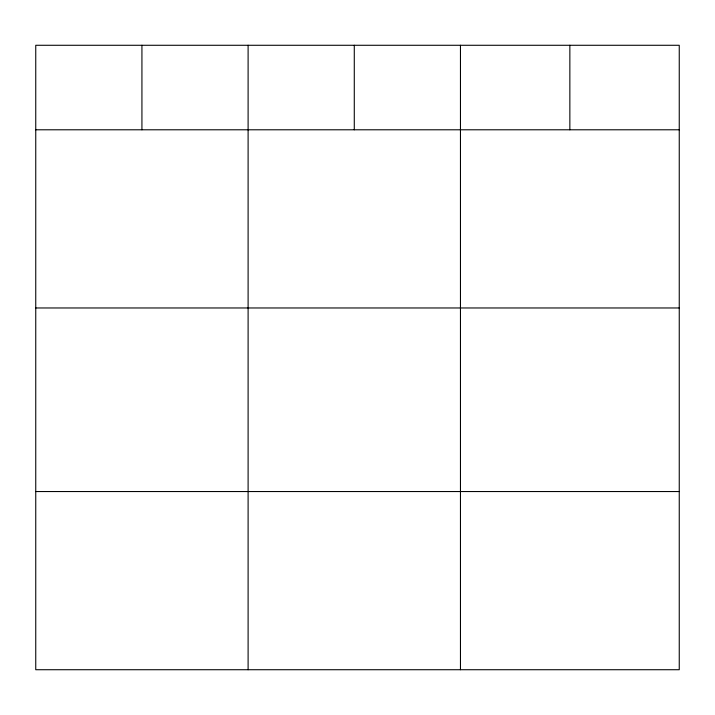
<?xml version="1.0" encoding="UTF-8"?>
<svg xmlns="http://www.w3.org/2000/svg" width="715" height="715" viewBox="0 0 715 715"><rect width="100%" height="100%" fill="white"/><g stroke="black" fill="none" stroke-linecap="round" stroke-linejoin="round"><path stroke-width="1.07" d="M679.25 129.79L679.25 669.723L35.75 669.723L35.75 45.277L679.25 45.277L679.25 129.79L35.75 129.79M35.75 307.968L679.25 307.968M35.75 491.545L679.25 491.545M569.855 45.277L569.855 129.79M460.46 45.277L460.46 669.723M354.282 45.277L354.282 129.79M248.105 45.277L248.105 669.723M141.928 45.277L141.928 129.79"/></g></svg>
